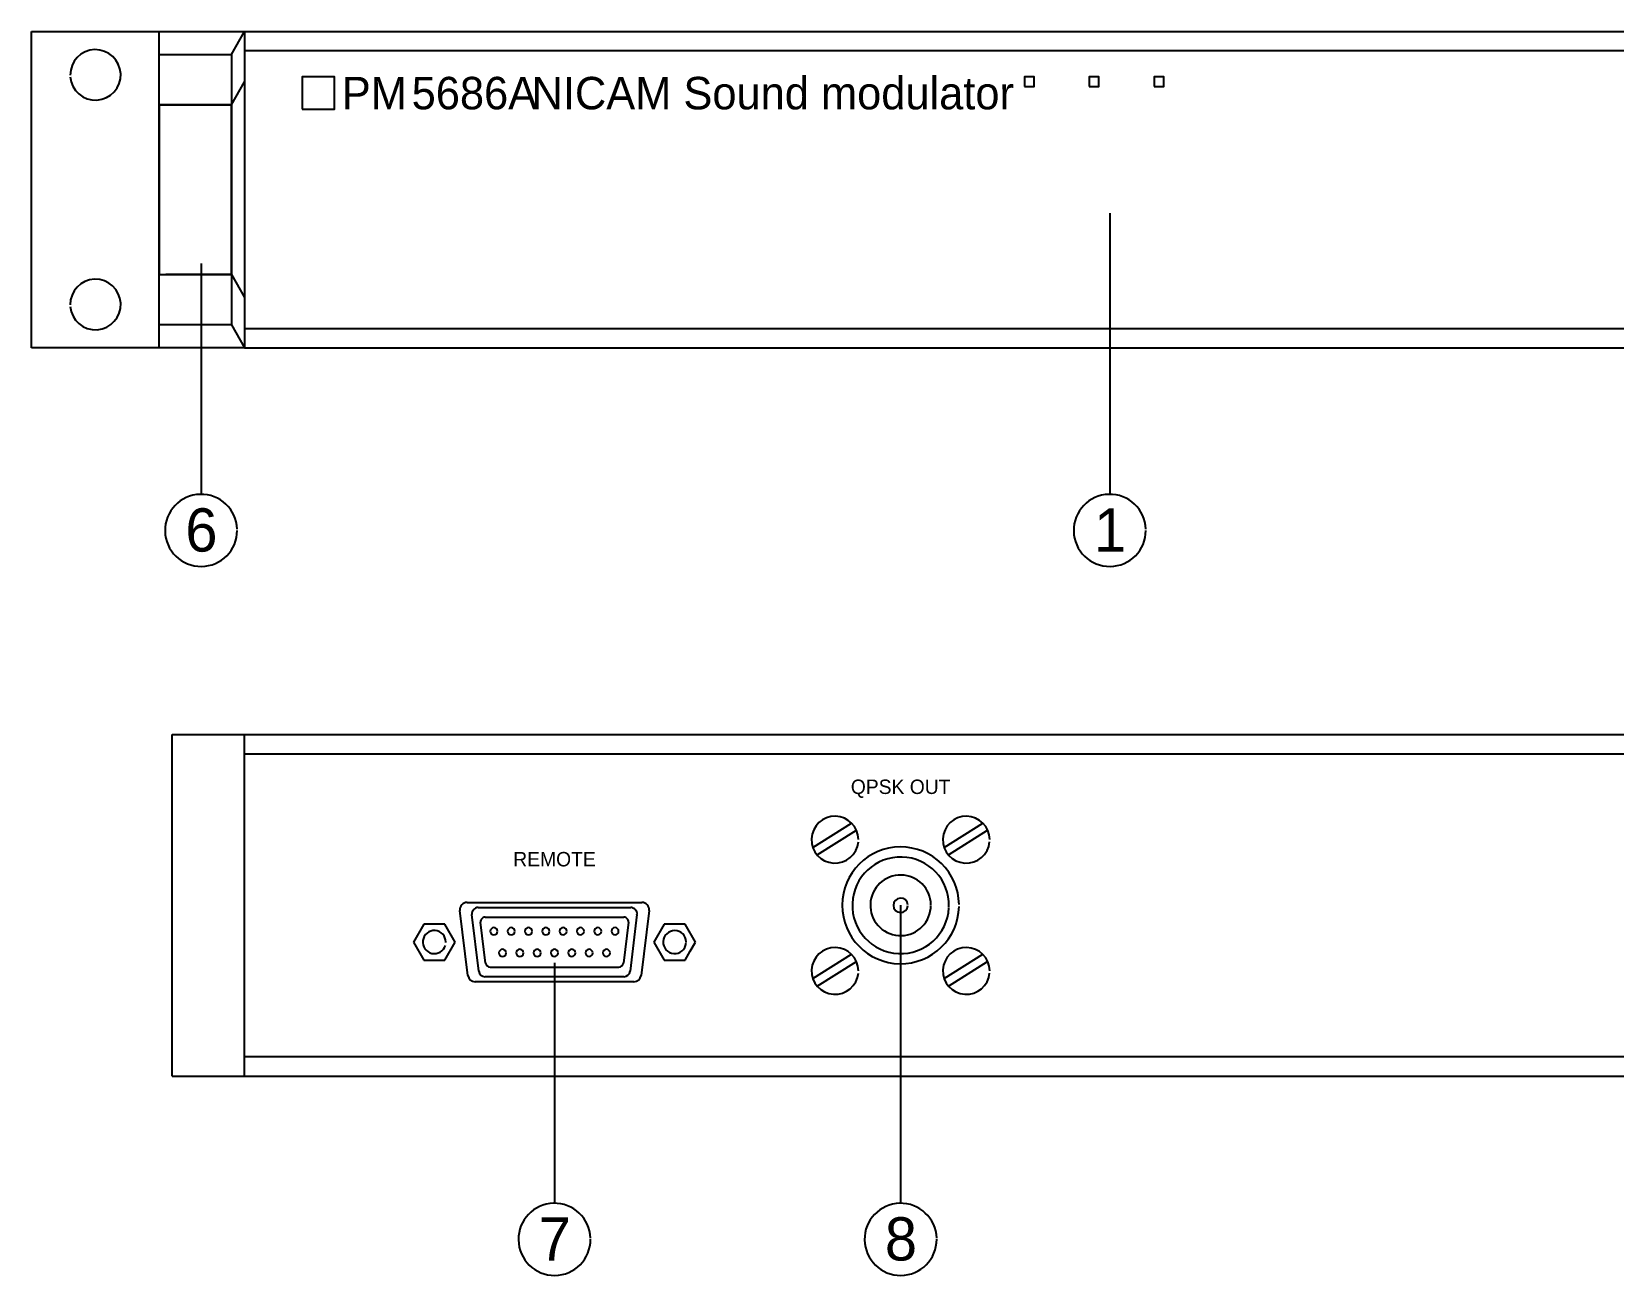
# Model space of a CAD drawing. Extents: x 74 to 556, y 39 to 211.
# Drawn here: x 73.5 to 292.8, y 38.7 to 211.2 of the extents above; entities that cross this region are included whole.
import ezdxf
from ezdxf.enums import TextEntityAlignment as Align

# ---------------------------------------------------------------- set-up
doc = ezdxf.new("R2010")
doc.units = 0
for name, color, linetype in [('KOMPONENT', 10, 'CONTINUOUS'), ('MAERKER', 5, 'CONTINUOUS'), ('SERVICE-2', 3, 'CONTINUOUS'), ('TEKST', 7, 'CONTINUOUS')]:
    doc.layers.add(name, color=color, linetype=linetype)

# ---------------------------------------------------------------- blocks, each defined once
blk = doc.blocks.new('BU1')
at = {"layer": 'KOMPONENT', "color": 0}
for p, q in [((7.105624169281086, -2.907691703561284), (6.410728588752193, 2.754420434081538)), ((26.90927141124779, 2.754420434081538), (26.21437583071891, -2.907691703561284))]:
    blk.add_line(p, q, dxfattribs=at)
for points in [[(7.035167094040006, 3.460179639670599), (26.28483290595999, 3.460179639670599)], [(7.730062674568899, -3.460179639670599), (25.5899373254311, -3.460179639670599)]]:
    blk.add_lwpolyline(points, dxfattribs=at)
for centre, radius, start, end in [((7.035167094040006, 2.831056068821397), 0.6291235708492009, 89.99999999999999, 186.9967663571344), ((26.28483290595999, 2.831056068821397), 0.6291235708492009, 353.0032336428657, 90), ((8.259999999999991, 1.5), 0.5, 0.1639637130469114, 359.1426431083837), ((10.65999999999999, 1.5), 0.5, 0.1639637130469114, 359.1426431083837), ((13.05999999999999, 1.5), 0.5, 0.1639637130469114, 359.1426431083837), ((15.45999999999999, 1.5), 0.5, 0.1639637130469114, 359.1426431083837), ((17.85999999999999, 1.5), 0.5, 0.1639637130469114, 359.1426431083837), ((20.25999999999999, 1.5), 0.5, 0.1639637130469114, 359.1426431083837), ((22.65999999999999, 1.5), 0.5, 0.1639637130469114, 359.1426431083837), ((25.05999999999999, 1.5), 0.5, 0.1639637130469114, 359.1426431083837), ((9.459999999999994, -1.5), 0.5, 0.1639637130469114, 359.1426431083837), ((11.85999999999999, -1.5), 0.5, 0.1639637130469114, 359.1426431083837), ((14.25999999999999, -1.5), 0.5, 0.1639637130469114, 359.1426431083837), ((16.66, -1.5), 0.5, 0.1639637130469114, 359.1426431083837), ((19.06, -1.5), 0.5, 0.1639637130469114, 359.1426431083837), ((21.45999999999999, -1.5), 0.5, 0.1639637130469114, 359.1426431083837), ((23.85999999999999, -1.5), 0.5, 0.1639637130469114, 359.1426431083837), ((7.730062674568899, -2.831056068821397), 0.6291235708492009, 186.9967663571344, 270), ((25.5899373254311, -2.831056068821397), 0.6291235708492009, 270, 353.0032336428657)]:
    blk.add_arc(centre, radius, start, end, dxfattribs=at)

msp = doc.modelspace()

# ---------------------------------------------------------------- linework, layer by layer
at = {"layer": 'KOMPONENT', "color": 0}
for p, q in [((73.5, 167.325), (73.5, 211.175)), ((73.5, 211.175), (103, 211.175)), ((91.19999999999999, 167.325), (91.19999999999999, 211.175)), ((103, 211.175), (103, 167.325)), ((527, 208.5), (103, 208.5)), ((103, 208.5), (103, 170)), ((91.19999999999999, 170.5), (91.19999999999999, 208)), ((91.19999999999999, 208), (101.2, 208)), ((101.2, 208), (101.2, 170.5)), ((92.0999999999999, 201.025), (101.2, 201.025)), ((101.2, 177.475), (92.0999999999999, 177.475)), ((101.2, 170.5), (91.19999999999999, 170.5)), ((103, 170), (527, 170)), ((103, 167.325), (73.5, 167.325)), ((93.00000000000001, 66.32499999999999), (93, 113.675)), ((103, 66.32499999999999), (103, 113.675)), ((103, 111), (524.6, 111)), ((133.8802301181183, 90.4), (158.1197698818817, 90.4)), ((133.992222544576, 80.27818667382559), (132.8876770900305, 89.27818667382559)), ((135.5222176344519, 80.86708430468366), (134.5584100581918, 88.72033122235837)), ((135.4244949480207, 89.69920644969011), (156.5755050519793, 89.69920644969011)), ((157.4415899418082, 88.72033122235837), (156.4777823655481, 80.86708430468366)), ((159.1123229099695, 89.27818667382559), (158.007777455424, 80.27818667382559)), ((127.8966243270259, 87.4), (126.4532486540519, 84.9)), ((130.7833756729741, 87.4), (127.8966243270259, 87.4)), ((132.2267513459481, 84.9), (130.7833756729741, 87.4)), ((161.2166243270259, 87.4), (159.7732486540519, 84.9)), ((164.1033756729741, 87.4), (161.2166243270259, 87.4)), ((165.5467513459481, 84.9), (164.1033756729741, 87.4)), ((126.4532486540519, 84.9), (127.8966243270259, 82.4)), ((130.7833756729741, 82.4), (132.2267513459481, 84.9)), ((159.7732486540519, 84.9), (161.2166243270259, 82.4)), ((164.103375672974, 82.4), (164.8230949584735, 83.64659036967227)), ((164.8230949584735, 83.64659036967227), (165.5467513459481, 84.9)), ((127.8966243270259, 82.4), (130.7833756729741, 82.4)), ((161.2166243270259, 82.4), (164.103375672974, 82.4)), ((157.0152244273362, 79.4), (134.9847755726638, 79.4)), ((155.6116974757193, 80.1007935503099), (136.3883025242807, 80.1007935503099)), ((524.6, 69), (103, 69))]:
    msp.add_line(p, q, dxfattribs=at)
for points in [[(101.2, 208), (103, 211.175)], [(103, 211.175), (527, 211.175)], [(101.2, 201.025), (103, 204.2)], [(91.19999999999987, 201.025), (101.2, 201.025)], [(91.19999999999987, 177.475), (101.2, 177.475)], [(101.2, 177.475), (103, 174.3)], [(101.2, 170.5), (103, 167.325)], [(103, 167.325), (527, 167.325)], [(93, 113.675), (534.6, 113.675)], [(181.8310704491029, 98.03034051603709), (187.183297118855, 101.4128022541996)], [(200.0310704491029, 98.03034051603709), (205.383297118855, 101.4128022541996)], [(182.4280594993573, 96.99002128890149), (187.8667015825643, 100.4270952188925)], [(200.6280594993573, 96.99002128890149), (206.0667015825643, 100.4270952188925)], [(181.8310704491029, 79.8303405160371), (187.183297118855, 83.21280225419957)], [(182.4280594993573, 78.7900212889015), (187.8667015825643, 82.22709521889254)], [(200.0310704491029, 79.8303405160371), (205.383297118855, 83.21280225419957)], [(200.6280594993573, 78.7900212889015), (206.0667015825643, 82.22709521889254)], [(93.00000000000001, 66.32499999999999), (534.6, 66.32499999999999)]]:
    msp.add_lwpolyline(points, dxfattribs=at)
msp.add_lwpolyline([(91.19999999999999, 177.475), (101.2, 177.475), (101.2, 201.025), (91.19999999999999, 201.025)], close=True, dxfattribs=at)
for centre, radius, start, end in [((82.34999999999997, 205.175), 3.5, 184.2976220315744, 180.5462094006453), ((82.34999999999997, 173.325), 3.5, 184.656097803462, 180.9583117786476), ((184.9, 99.1), 3.25, 0.4414767398067879, 354.717918924986), ((203.1, 99.1), 3.25, 0.4414767398067879, 354.717918924986), ((194, 90), 8.1, 0.8954798666277669, 358.7702519220262), ((194, 90), 6.7, 358.7118401215194, 356.993969021405), ((194, 90), 4.2, 0.849370953731552, 354.299739503361), ((133.8802301181183, 89.4), 1, 89.99999999999999, 186.9967663571344), ((158.1197698818817, 89.4), 1, 353.0032336428657, 90), ((194, 90), 1, 3.871041411975964, 357.2298368095848), ((194, 90), 4.2, 354.5713083565038, 359.425093586885), ((135.4244949480207, 88.82662345883736), 0.872582990852746, 89.99999999999999, 186.9967663571344), ((156.5755050519793, 88.82662345883736), 0.872582990852746, 353.0032336428657, 90), ((194, 90), 6.7, 357.8787226523365, 358.672654376714), ((129.34, 84.9), 1.6, 0.6992522961741189, 343.5837853563865), ((162.66, 84.9), 1.6, 0.72203750447172, 353.9277290806075), ((129.34, 84.9), 1.6, 356.2026876532897, 357.6417386931841), ((162.66, 84.9), 1.6, 356.4422562830071, 357.6700996115354), ((184.9, 80.9), 3.25, 0.4414767398067879, 354.717918924986), ((203.1, 80.9), 3.25, 0.4414767398067879, 354.717918924986), ((134.9847755726638, 80.4), 1, 186.9967663571344, 270), ((136.3883025242807, 80.97337654116265), 0.872582990852746, 186.9967663571344, 270), ((155.6116974757193, 80.97337654116265), 0.872582990852746, 270, 353.0032336428657), ((157.0152244273362, 80.4), 1, 270, 353.0032336428657)]:
    msp.add_arc(centre, radius, start, end, dxfattribs=at)
at = {"layer": 'MAERKER', "color": 0}
for points in [[(111, 200.4), (115.5, 200.4), (115.5, 204.9), (111, 204.9)], [(211.1556872179709, 203.55), (212.5056872179709, 203.55), (212.5056872179709, 204.9), (211.1556872179709, 204.9)], [(220.1556872179709, 203.55), (221.5056872179709, 203.55), (221.5056872179709, 204.9), (220.1556872179709, 204.9)], [(229.1556872179709, 203.55), (230.5056872179709, 203.55), (230.5056872179709, 204.9), (229.1556872179709, 204.9)]]:
    msp.add_lwpolyline(points, close=True, dxfattribs=at)
at = {"layer": 'SERVICE-2', "color": 0}
for points in [[(223, 186), (223, 147)], [(97, 179), (97, 147)], [(194, 90), (194, 48.67500000000008)], [(146, 82), (146, 48.67500000000006)]]:
    msp.add_lwpolyline(points, dxfattribs=at)
for centre in [(97, 142), (223, 142), (146, 43.67499999999998), (194, 43.67499999999998)]:
    msp.add_arc(centre, 5, 2.063998802032548, 0, dxfattribs=at)

# ---------------------------------------------------------------- block references
at = {"layer": 'MAERKER', "color": 0}
msp.add_blockref('BU1', (129.34, 84.9), dxfattribs=at)

# ---------------------------------------------------------------- texts
at = {"layer": 'SERVICE-2', "color": 0}
for s, p in [('6', (97.04526950800525, 139.0604293193084)), ('1', (223.0452695080052, 139.0604293193084)), ('7', (146.0452695080052, 40.73542931930837)), ('8', (194.0452695080052, 40.73542931930837))]:
    msp.add_text(s, height=6, dxfattribs=at).set_placement(p, align=Align.CENTER)
at = {"layer": 'TEKST', "color": 0}
for s, p in [('PM', (116.5125856916623, 200.4)), ('5686A', (126.1956887071649, 200.4)), ('NICAM Sound modulator', (142.8195980994276, 200.3972573083137))]:
    msp.add_text(s, height=4.5, dxfattribs=at).set_placement(p)
for s, p in [('QPSK OUT', (194, 105.4392439765491)), ('REMOTE', (146, 95.4))]:
    msp.add_text(s, height=2, dxfattribs=at).set_placement(p, align=Align.CENTER)

doc.saveas('drawing.dxf')
